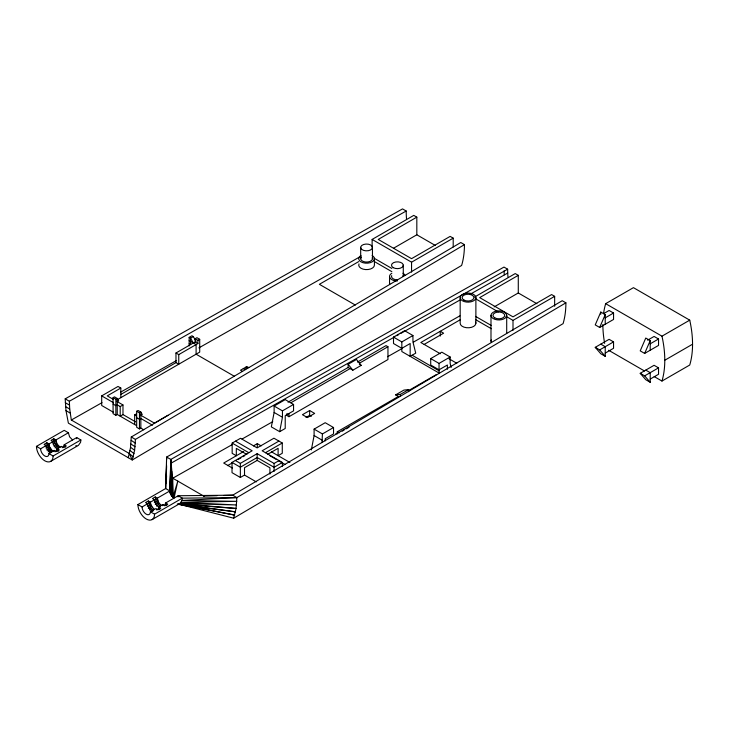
<?xml version="1.0" encoding="UTF-8"?>
<svg xmlns="http://www.w3.org/2000/svg" width="729" height="729" viewBox="0 0 729 729"><rect width="100%" height="100%" fill="white"/><g stroke="black" fill="none" stroke-linecap="round" stroke-linejoin="round"><path stroke-width="1.09" d="M189.166 345.929L189.157 337.372L191.937 335.768L193.322 336.57L196.101 341.382L175.971 353L175.971 362.614L120.987 394.362M172.144 480.858L171.916 496.303L173.994 498.153L177.812 481.122L172.919 497.369L172.226 475.335L170.805 459.443L166.64 457.037L165.665 488.53L137.899 504.568A11.782 6.798 60 0 0 146.228 518.993A11.782 6.798 60 0 0 154.557 514.182L182.323 498.153L236.879 497.588L565.895 302.827L562.223 300.712L232.715 495.182L223.785 495.465M172.181 478.643L172.226 475.335L172.782 478.215L172.919 497.369M394.79 336.825L170.896 463.279L170.386 493.67L171.916 496.303L171.607 471.235L171.051 495.046L171.16 467.216L170.386 493.67L169.83 490.936L170.805 459.443L507.648 269.201L507.73 273.038A96.902 55.951 60 0 0 507.967 276.956M406.518 218.764A96.884 55.942 60 0 1 406.199 211.009L402.526 208.895L65.191 398.845L65.993 410.646L68.38 423.13L132.241 459.999L461.63 265.456A96.939 55.969 60 0 0 464.446 244.643L460.774 242.52L131.266 436.999L130.464 447.87L128.249 457.694M65.191 398.845L69.355 401.251L69.711 409.033L71.324 420.022L129.288 453.493L132.241 459.999L134.628 450.276L135.43 439.405L464.446 244.643M164.444 505.662L165.665 502.964L178.158 495.747L232.715 495.182L236.879 497.588L236.078 508.459L233.69 518.191L178.341 504.067M166.148 483.327L166.586 466.487M170.805 459.443L169.975 492.266L170.896 463.279M166.558 465.302L165.665 488.53L169.83 490.936L157.336 498.153L155.259 496.95L152.479 498.554L154.557 499.757A5.887 3.399 60 0 0 158.722 506.965L160.808 508.168L158.029 509.771L155.951 508.569L150.393 511.776A5.887 3.399 60 0 1 146.228 514.182A5.887 3.399 60 0 1 142.064 506.965L137.899 504.568M166.258 483.491L166.558 475.8M55.194 451.743L56.716 450.859L57.272 448.782A5.887 3.399 60 0 1 53.108 441.564L51.03 440.362L53.8 438.758L55.887 439.961L57.108 444.07L60.051 447.178M62.129 447.734L63.66 446.859L64.216 444.772L76.709 437.555L80.873 439.961L80.591 442.293L78.431 445.355L50.666 461.384M76.563 438.721L76.709 437.555M156.644 509.936L158.166 509.052L158.722 506.965L162.886 504.568L164.973 505.762L167.752 504.167L165.665 502.964M178.022 496.914L178.158 495.747L182.323 498.153L182.04 500.477L179.89 503.548L152.124 519.577M274.122 412.459L271.343 426.884L279.672 431.686L285.221 428.488L285.221 415.658L293.559 410.855L293.559 404.44L285.221 399.629L274.122 406.044L274.122 412.459L282.451 417.261L279.672 431.686M311.329 449.966L314.099 435.541L314.099 429.126L325.207 422.711L333.536 427.522L333.536 433.937L325.207 438.74L325.207 440.881M321.999 442.567L322.428 433.937L333.536 427.522M46.866 442.767L48.943 443.97L49.499 446.695L52.032 450.394L51.495 452.408L48.688 448.927L46.866 442.767L44.086 444.371L46.164 445.574L47.385 449.675L50.328 452.791M56.58 449.474L58.429 448.399L58.976 446.394M148.315 500.96L150.393 502.163L150.958 504.887L153.482 508.587L152.944 510.601L150.147 507.111L148.315 500.96L145.536 502.563L147.623 503.766C147.805 506.974 149.764 510.291 152.862 511.439M157.336 498.153L158.558 502.254L160.426 504.577L159.888 506.591L156.088 501.042L155.259 496.95M605.225 324.259L605.225 314.636L600.787 312.076L595.238 324.897L599.675 327.458L613.554 319.448L613.554 313.033L609.116 310.472L603.566 313.68M599.675 327.458L605.225 314.636M644.655 353.428L650.213 340.607L645.766 338.046L640.217 350.868L644.655 353.428L658.542 345.418L658.542 339.003L654.095 336.443L647.616 340.179M51.03 449.337L48.132 451.889M57.965 445.328L55.076 447.879M152.479 507.53L149.582 510.072M159.423 503.52L156.525 506.072M233.69 518.191L563.08 323.649A96.939 55.969 60 0 0 565.895 302.827M193.322 336.57L190.542 338.174L189.157 337.372M195.126 340.871L195.126 338.739L196.93 337.691L199.71 339.295L199.71 352.116L116.941 399.902M372.127 247.14L372.127 239.431L413.771 215.383L416.824 217.151L416.824 234.784L393.669 248.152M113.487 412.304L101.695 405.497L101.695 395.883L118.034 386.452L120.814 388.047L120.814 397.669M195.126 338.739L197.905 340.334L199.71 339.295M120.814 388.047L107.254 395.883L113.15 399.282M175.971 353L178.751 354.604L197.905 343.541L197.905 340.334M416.824 217.151L378.233 239.431L411.557 258.667L450.148 236.387L453.201 238.146L453.201 246.967M136.369 425.517L117.241 414.473L115.856 415.275L113.077 413.671L113.077 397.642L114.471 396.84L117.241 398.444L118.636 400.85L117.241 401.652M113.077 397.642L115.856 399.246L117.241 398.444L117.241 414.473M80.873 439.961L53.108 455.989A11.782 6.798 60 0 1 44.779 460.801A11.782 6.798 60 0 1 36.45 446.376L64.216 430.347L68.38 432.753L69.601 436.853L72.545 439.961M358.704 261.602L319.375 284.31L355.333 305.068M45.225 445.829L47.075 444.763L49.089 445.301M52.169 441.82L54.019 440.753L56.024 441.291M36.45 446.376L40.614 448.782L46.164 445.574M48.943 443.97L53.108 441.564M55.887 439.961L68.38 432.753M45.845 447.925L49.499 446.695M52.789 443.925L56.443 442.694M113.077 404.057L115.856 405.661L117.241 404.859L120.203 406.563L122.973 404.959L122.973 414.582L135.512 421.818M46.838 449.993L50.164 448.08M53.782 445.984L57.108 444.07M40.614 448.782A5.887 3.399 60 0 0 44.779 455.989A5.887 3.399 60 0 0 48.943 453.593L54.493 450.385L56.58 451.588L59.359 449.984L57.272 448.782L61.436 446.376L63.523 447.579L66.293 445.975L64.216 444.772M122.973 414.582L120.203 416.177L120.203 406.563M143.759 429.782L140.843 428.105L139.458 428.907L136.678 427.303L136.678 411.274L138.073 410.473L140.843 412.067L142.237 414.473L140.843 415.275M134.665 424.533L134.665 414.91L136.514 413.844M136.678 411.274L139.458 412.869L140.843 412.067L140.843 428.105M372.127 239.431L411.557 262.194L453.201 238.146M168.016 415.302L154.448 423.13L140.269 414.947M393.505 337.117L404.613 330.702L412.942 335.513L412.942 341.919L415.721 353.146L410.163 356.353L410.163 343.523L401.834 348.334L393.505 343.523L393.505 337.117L401.834 341.919L412.942 335.513M348.143 367.471L348.143 364.263L356.472 359.461L361.192 365.384L352.863 370.195L348.143 367.471L288.019 402.189M357.456 362.094L386.015 345.61L387.956 346.731L387.956 359.552L288.976 416.706L287.026 415.585L287.026 413.443M290.944 402.745L350.093 368.592M359.406 363.215L387.956 346.731M474.543 297.058L515.221 273.575L518.283 275.334L518.283 292.967L494.162 306.9M274.122 406.044L282.451 410.855L293.559 404.44M518.283 275.334L479.691 297.614L513.006 316.851L551.598 294.571L554.651 296.339L554.651 306.253M246.903 454.486L236.324 448.381L236.324 455.753L232.159 453.347L232.159 443.086L240.497 438.284L257.155 447.898L273.949 438.202L282.278 443.013L282.278 453.265L278.113 455.671L278.113 448.299L267.425 454.468M460.363 319.676L420.824 342.502L440.261 353.72M146.675 504.012L148.525 502.946L150.538 503.484M142.064 506.965L147.623 503.766M150.393 502.163L154.557 499.757M309.661 410.527L302.444 414.701L307.438 417.58L314.655 413.416L309.661 410.527L309.661 415.339L306.052 417.425M424.16 344.425L443.596 333.208L440.261 331.285L440.261 336.087M147.304 506.117L150.958 504.887M154.238 502.108L157.892 500.878M243.732 451.479L223.694 463.043L232.341 468.045M253.4 445.893L257.291 443.651L261.137 445.875M148.288 508.186L151.614 506.263M155.231 504.176L158.558 502.254M256.307 481.878L244.516 475.071L240.351 477.477L232.022 472.665L232.022 462.405L252.152 450.786L235.494 441.163M227.53 465.64L232.332 462.869M238.091 459.543L240.971 457.885M242.894 456.773L244.816 455.661M235.358 460.482L240.351 463.371L257.155 453.666L274.086 463.444L279.089 460.564M278.943 441.081L262.148 450.786L282.415 462.487L282.415 466.587M265.484 452.709L282.278 443.013M447.369 369.284L447.369 365.01L439.04 369.813L430.711 365.01L430.711 358.595L441.82 352.18L450.148 356.991L450.148 363.406L451.16 367.48M269.921 474.096L269.921 467.772L257.155 460.4L244.516 467.699L244.516 475.071M506.108 316.395L513.006 320.377L554.651 296.339M430.711 358.595L439.04 363.406L450.148 356.991M337.281 433.91L337.281 431.768L398.399 396.485L395.619 394.881L403.948 390.07L408.668 389.596L408.668 391.728M282.415 462.487L274.086 467.298L257.155 457.52L240.351 467.216L232.022 462.405M395.619 394.881L400.339 394.398L408.668 389.596M408.696 390.544L436.27 374.624M335.759 433.937L337.563 432.889M342.183 431.185L344.152 430.046M346.129 428.907L349.082 427.203M603.576 313.552A96.939 55.969 60 0 1 605.681 303.656L633.446 287.654L689.734 320.149A96.939 55.969 60 0 1 692.55 344.216A96.939 55.969 60 0 1 689.734 365.029L661.968 381.057L654.205 376.583M605.225 317.844L613.554 313.033M600.787 344.134L605.225 346.694L605.225 356.317L600.787 353.747L595.238 347.341L609.116 339.322L613.554 341.892L613.554 348.298L605.225 353.109M595.238 347.341L599.675 349.902L613.554 341.892M605.681 303.683L661.968 336.178L689.734 320.149M650.213 343.815L658.542 339.003M645.766 370.104L650.213 372.665L650.213 382.288L645.766 379.718L640.217 373.312L654.095 365.293L658.542 367.863L658.542 374.269L650.213 379.08M661.968 381.057A96.939 55.969 60 0 0 664.784 360.244L692.55 344.216M640.217 373.312L644.655 375.872L658.542 367.863M71.324 420.022L102.014 402.663M120.832 392.029L176.272 360.673M198.899 347.879L360.39 256.544M232.177 444.617L172.782 478.215L204.202 496.358M242.083 439.022L272.774 421.663M387.618 356.709L402.472 348.307M413.361 342.156L459.89 315.839M69.355 401.251L406.199 211.009M396.776 335.704L398.754 334.584M400.731 333.463L460.181 299.892M470.087 294.297L507.73 273.038M198.261 507.812L234.665 515.084L177.256 504.085L235.458 511.84L178.158 504.076L179.89 503.548L236.524 504.96L181.211 502.317L236.797 501.333L182.04 500.477L236.879 497.588M203.692 496.103L217.087 495.684M178.158 504.076L236.078 508.459L179.89 503.548M75.707 445.793L76.709 445.893M182.824 504.723L185.029 505.17L179.498 504.094M187.235 505.607L196.055 507.375M155.468 498.937L157.482 499.474M54.183 451.643L52.032 450.394M507.648 269.201L503.985 267.078L166.64 457.037L166.695 459.306M518.283 292.967L536.899 303.72M416.824 234.784L435.45 245.527M608.597 350.248L644.5 370.979M475.545 298.753L498.217 311.848M475.545 316.386L491.319 325.498M374.095 258.203L391.837 268.445M475.8 319.739L491.346 328.715M374.351 261.547L391.837 271.653M449.009 358.768L456.782 363.261M412.113 355.223L439.058 370.788M359.342 364.318L361.192 365.384M248.762 367.616L246.903 366.55L240.524 370.232L242.374 371.298M246.074 367.024L247.45 367.817L244.671 369.421L243.295 368.628M195.126 341.937L197.905 343.541M189.166 340.589L196.101 344.589L196.101 354.203L234.446 376.346M189.166 343.796L190.542 344.589L190.542 338.174L193.322 342.985M309.661 415.339L311.329 416.305M337.281 431.768L339.231 432.889M314.099 429.126L322.428 433.937M314.099 435.541L322.428 440.343M175.971 362.614L178.751 364.218L178.751 354.604M271.452 451.825L289.905 462.478M269.766 455.661L276.491 459.543M278.405 460.655L285.13 464.528M232.159 443.086L248.826 452.709M117.077 401.551L122.973 404.959M101.695 395.883L113.487 402.69M134.665 414.91L136.369 415.894M152.507 425.217L140.843 418.482L139.458 419.284L136.678 417.681M131.266 436.999L135.43 439.405M65.273 402.69L69.437 405.096M65.546 406.627L69.711 409.033M65.993 410.646L70.157 413.051M150.393 511.776L154.557 514.182M48.943 453.593L53.108 455.989M131.184 440.352L135.339 443.141M130.938 443.988L135.075 446.768M160.426 504.577L161.501 505.37M153.482 508.587L154.557 509.371M130.537 447.269L134.628 450.276M129.99 450.44L134.008 453.657M129.288 453.493L133.207 456.901M165.529 504.122L166.868 505.315M158.585 508.131L159.924 509.325M64.07 445.938L65.41 447.123M57.135 449.939L58.475 451.133M58.429 448.399L54.639 442.849L53.8 438.758M644.655 375.872L650.213 382.288M599.675 349.902L605.225 356.317M348.143 364.263L352.863 370.195M650.213 340.607L650.213 350.23M600.787 312.076L600.787 314.208M513.006 320.377L513.006 330.301M506.701 315.411A7.855 4.538 0 0 1 494.918 319.338A7.855 4.538 0 0 1 494.918 311.483A7.855 4.538 0 0 1 506.701 315.411L506.701 333.253M490.991 315.411L490.991 341.063M475.882 297.614A7.855 4.538 0 0 1 464.1 301.542A7.855 4.538 0 0 1 464.1 293.696A7.855 4.538 0 0 1 475.882 297.614L475.882 323.266M460.172 297.614L460.172 323.266A7.855 4.538 0 0 0 469.048 327.758A7.855 4.538 0 0 0 475.609 322.09M439.04 363.406L439.04 373.02L401.834 351.542L401.834 341.919M411.557 262.194L411.557 272.108M403.283 265.201L403.283 276.428A5.887 3.399 0 0 0 403.064 275.544M400.339 394.398L400.339 396.54M389.541 276.455L389.541 282.87A7.855 4.538 0 0 0 389.805 284.046M374.424 258.667L374.424 265.074A7.855 4.538 0 0 1 365.548 269.575A7.855 4.538 0 0 1 358.987 263.907M372.464 247.441A5.887 3.399 0 0 1 363.625 250.393A5.887 3.399 0 0 1 363.625 244.497A5.887 3.399 0 0 1 372.464 247.441L372.464 258.667M360.682 247.441L360.682 258.667M288.976 413.498L288.976 416.706M282.451 410.855L282.451 417.261M274.086 463.444L274.086 471.399M257.291 443.651L257.291 447.497M257.155 453.666L257.155 460.4M240.351 463.371L240.351 477.477M139.458 412.869L139.458 428.907M115.856 399.246L115.856 415.275M372.264 257.784A5.887 3.399 0 0 1 365.803 262.039A5.887 3.399 0 0 1 361.475 256.963M397.451 279.863A5.887 3.399 0 0 1 391.692 275.617M372.127 255.46A7.855 4.538 0 0 1 372.127 261.875A7.855 4.538 0 0 1 361.019 261.875A7.855 4.538 0 0 1 361.019 255.46M397.396 280.993A7.855 4.538 0 0 1 390.133 278.196A7.855 4.538 0 0 1 391.837 273.257M402.946 273.257A7.855 4.538 0 0 1 404.978 275.289M491.255 342.229A7.855 4.538 0 0 1 491.255 339.887M504.295 274.833A96.939 55.969 60 0 1 504.058 270.915M162.886 504.568A5.887 3.399 60 0 1 162.749 505.726M604.642 343.377A96.939 55.969 60 0 1 602.865 324.496M661.968 336.178A96.939 55.969 60 0 1 664.784 360.244M393.268 267.671A5.887 3.399 0 0 0 403.101 266.085A5.887 3.399 0 0 0 395.811 261.966A5.887 3.399 0 0 0 393.268 267.671M494.727 317.844A5.887 3.399 0 0 0 504.55 316.258A5.887 3.399 0 0 0 497.26 312.14A5.887 3.399 0 0 0 494.727 317.844M463.863 300.02A5.887 3.399 0 0 0 473.713 298.498A5.887 3.399 0 0 0 466.505 294.334A5.887 3.399 0 0 0 463.863 300.02"/></g></svg>
